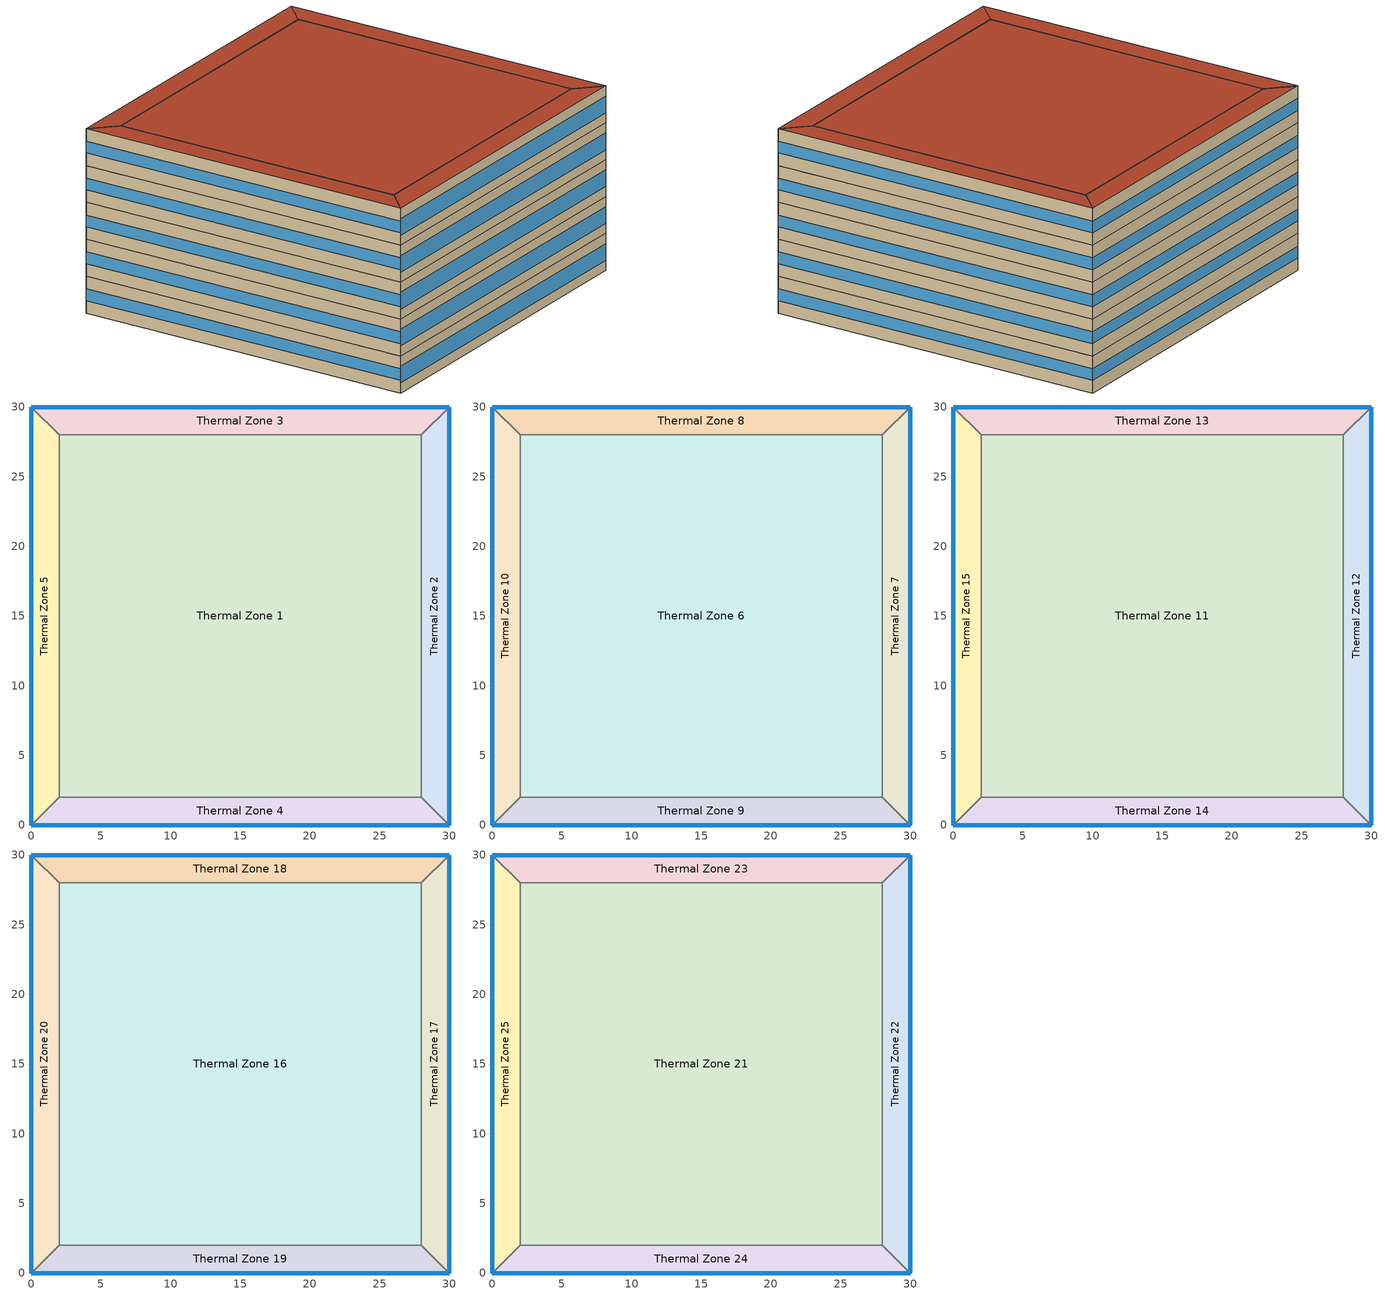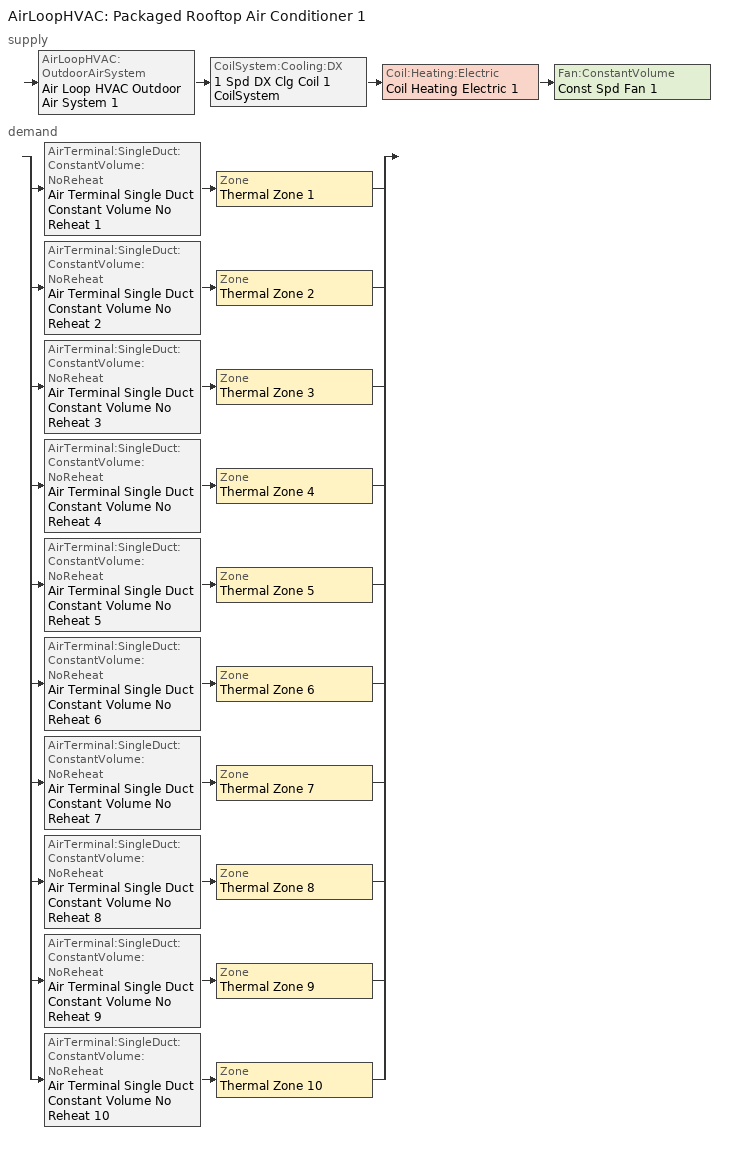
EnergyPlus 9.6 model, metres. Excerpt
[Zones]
Thermal Zone 1
 floor ground (ExtSlabCarpet): 2,2 2,28 28,28 28,2 z0
 wall to Thermal Zone 5 (Interior Wall): 2,28 2,2 z0:3.2
 wall to Thermal Zone 3 (Interior Wall): 28,28 2,28 z0:3.2
 wall to Thermal Zone 2 (Interior Wall): 28,2 28,28 z0:3.2
 wall to Thermal Zone 4 (Interior Wall): 2,2 28,2 z0:3.2
Thermal Zone 2
 floor ground (ExtSlabCarpet): 28,2 28,28 30,30 30,0 z0
 wall outside (Ext Wall): 30,0 30,30 z0:3.2
 wall to Thermal Zone 4 (Interior Wall): 28,2 30,0 z0:3.2
 wall to Thermal Zone 3 (Interior Wall): 30,30 28,28 z0:3.2
 window (Ext Window): 30,0.01 30,29.99 z1.09:2.11
Thermal Zone 3
 floor ground (ExtSlabCarpet): 2,28 0,30 30,30 28,28 z0
 wall outside (Ext Wall): 30,30 0,30 z0:3.2
 wall to Thermal Zone 5 (Interior Wall): 0,30 2,28 z0:3.2
 window (Ext Window): 29.99,30 0.01,30 z1.09:2.11
Thermal Zone 4
 floor ground (ExtSlabCarpet): 28,2 30,0 0,0 2,2 z0
 wall outside (Ext Wall): 0,0 30,0 z0:3.2
 wall to Thermal Zone 5 (Interior Wall): 2,2 0,0 z0:3.2
 window (Ext Window): 0.01,0 29.99,0 z0.88:2.32
Thermal Zone 5
 floor ground (ExtSlabCarpet): 0,30 2,28 2,2 0,0 z0
 wall outside (Ext Wall): 0,30 0,0 z0:3.2
 window (Ext Window): 0,29.99 0,0.01 z1.09:2.11
Thermal Zone 6
 floor to Thermal Zone 1 (Interior Floor): 2,2 2,28 28,28 28,2 z3.2
 wall to Thermal Zone 10 (Interior Wall): 2,28 2,2 z3.2:6.4
 wall to Thermal Zone 8 (Interior Wall): 28,28 2,28 z3.2:6.4
 wall to Thermal Zone 7 (Interior Wall): 28,2 28,28 z3.2:6.4
 wall to Thermal Zone 9 (Interior Wall): 2,2 28,2 z3.2:6.4
Thermal Zone 7
 floor to Thermal Zone 2 (Interior Floor): 28,2 28,28 30,30 30,0 z3.2
 wall outside (Ext Wall): 30,0 30,30 z3.2:6.4
 wall to Thermal Zone 9 (Interior Wall): 28,2 30,0 z3.2:6.4
 wall to Thermal Zone 8 (Interior Wall): 30,30 28,28 z3.2:6.4
 window (Ext Window): 30,0.01 30,29.99 z4.29:5.31
Thermal Zone 8
 floor to Thermal Zone 3 (Interior Floor): 2,28 0,30 30,30 28,28 z3.2
 wall outside (Ext Wall): 30,30 0,30 z3.2:6.4
 wall to Thermal Zone 10 (Interior Wall): 0,30 2,28 z3.2:6.4
 window (Ext Window): 29.99,30 0.01,30 z4.29:5.31
Thermal Zone 9
 floor to Thermal Zone 4 (Interior Floor): 28,2 30,0 0,0 2,2 z3.2
 wall outside (Ext Wall): 0,0 30,0 z3.2:6.4
 wall to Thermal Zone 10 (Interior Wall): 2,2 0,0 z3.2:6.4
 window (Ext Window): 0.01,0 29.99,0 z4.08:5.52
Thermal Zone 10
 floor to Thermal Zone 5 (Interior Floor): 0,30 2,28 2,2 0,0 z3.2
 wall outside (Ext Wall): 0,30 0,0 z3.2:6.4
 window (Ext Window): 0,29.99 0,0.01 z4.29:5.31
Thermal Zone 11
 floor to Thermal Zone 6 (Interior Floor): 2,2 2,28 28,28 28,2 z6.4
 wall to Thermal Zone 15 (Interior Wall): 2,28 2,2 z6.4:9.6
 wall to Thermal Zone 13 (Interior Wall): 28,28 2,28 z6.4:9.6
 wall to Thermal Zone 12 (Interior Wall): 28,2 28,28 z6.4:9.6
 wall to Thermal Zone 14 (Interior Wall): 2,2 28,2 z6.4:9.6
Thermal Zone 12
 floor to Thermal Zone 7 (Interior Floor): 28,2 28,28 30,30 30,0 z6.4
 wall outside (Ext Wall): 30,0 30,30 z6.4:9.6
 wall to Thermal Zone 14 (Interior Wall): 28,2 30,0 z6.4:9.6
 wall to Thermal Zone 13 (Interior Wall): 30,30 28,28 z6.4:9.6
 window (Ext Window): 30,0.01 30,29.99 z7.49:8.51
Thermal Zone 13
 floor to Thermal Zone 8 (Interior Floor): 2,28 0,30 30,30 28,28 z6.4
 wall outside (Ext Wall): 30,30 0,30 z6.4:9.6
 wall to Thermal Zone 15 (Interior Wall): 0,30 2,28 z6.4:9.6
 window (Ext Window): 29.99,30 0.01,30 z7.49:8.51
Thermal Zone 14
 floor to Thermal Zone 9 (Interior Floor): 28,2 30,0 0,0 2,2 z6.4
 wall outside (Ext Wall): 0,0 30,0 z6.4:9.6
 wall to Thermal Zone 15 (Interior Wall): 2,2 0,0 z6.4:9.6
 window (Ext Window): 0.01,0 29.99,0 z7.28:8.72
Thermal Zone 15
 floor to Thermal Zone 10 (Interior Floor): 0,30 2,28 2,2 0,0 z6.4
 wall outside (Ext Wall): 0,30 0,0 z6.4:9.6
 window (Ext Window): 0,29.99 0,0.01 z7.49:8.51
Thermal Zone 16
 floor to Thermal Zone 11 (Interior Floor): 2,2 2,28 28,28 28,2 z9.6
 wall to Thermal Zone 20 (Interior Wall): 2,28 2,2 z9.6:12.8
 wall to Thermal Zone 18 (Interior Wall): 28,28 2,28 z9.6:12.8
 wall to Thermal Zone 17 (Interior Wall): 28,2 28,28 z9.6:12.8
 wall to Thermal Zone 19 (Interior Wall): 2,2 28,2 z9.6:12.8
Thermal Zone 17
 floor to Thermal Zone 12 (Interior Floor): 28,2 28,28 30,30 30,0 z9.6
 wall outside (Ext Wall): 30,0 30,30 z9.6:12.8
 wall to Thermal Zone 19 (Interior Wall): 28,2 30,0 z9.6:12.8
 wall to Thermal Zone 18 (Interior Wall): 30,30 28,28 z9.6:12.8
 window (Ext Window): 30,0.01 30,29.99 z10.69:11.71
Thermal Zone 18
 floor to Thermal Zone 13 (Interior Floor): 2,28 0,30 30,30 28,28 z9.6
 wall outside (Ext Wall): 30,30 0,30 z9.6:12.8
 wall to Thermal Zone 20 (Interior Wall): 0,30 2,28 z9.6:12.8
 window (Ext Window): 29.99,30 0.01,30 z10.69:11.71
Thermal Zone 19
 floor to Thermal Zone 14 (Interior Floor): 28,2 30,0 0,0 2,2 z9.6
 wall outside (Ext Wall): 0,0 30,0 z9.6:12.8
 wall to Thermal Zone 20 (Interior Wall): 2,2 0,0 z9.6:12.8
 window (Ext Window): 0.01,0 29.99,0 z10.48:11.92
Thermal Zone 20
 floor to Thermal Zone 15 (Interior Floor): 0,30 2,28 2,2 0,0 z9.6
 wall outside (Ext Wall): 0,30 0,0 z9.6:12.8
 window (Ext Window): 0,29.99 0,0.01 z10.69:11.71
Thermal Zone 21
 floor to Thermal Zone 16 (Interior Floor): 2,2 2,28 28,28 28,2 z12.8
 wall to Thermal Zone 25 (Interior Wall): 2,28 2,2 z12.8:16
 wall to Thermal Zone 23 (Interior Wall): 28,28 2,28 z12.8:16
 wall to Thermal Zone 22 (Interior Wall): 28,2 28,28 z12.8:16
 wall to Thermal Zone 24 (Interior Wall): 2,2 28,2 z12.8:16
 roof outside (Ext Roof): 28,2 28,28 2,28 2,2 z16
Thermal Zone 22
 floor to Thermal Zone 17 (Interior Floor): 28,2 28,28 30,30 30,0 z12.8
 wall outside (Ext Wall): 30,0 30,30 z12.8:16
 wall to Thermal Zone 24 (Interior Wall): 28,2 30,0 z12.8:16
 wall to Thermal Zone 23 (Interior Wall): 30,30 28,28 z12.8:16
 window (Ext Window): 30,0.01 30,29.99 z13.89:14.91
 roof outside (Ext Roof): 30,0 30,30 28,28 28,2 z16
Thermal Zone 23
 floor to Thermal Zone 18 (Interior Floor): 2,28 0,30 30,30 28,28 z12.8
 wall outside (Ext Wall): 30,30 0,30 z12.8:16
 wall to Thermal Zone 25 (Interior Wall): 0,30 2,28 z12.8:16
 window (Ext Window): 29.99,30 0.01,30 z13.89:14.91
 roof outside (Ext Roof): 28,28 30,30 0,30 2,28 z16
Thermal Zone 24
 floor to Thermal Zone 19 (Interior Floor): 28,2 30,0 0,0 2,2 z12.8
 wall outside (Ext Wall): 0,0 30,0 z12.8:16
 wall to Thermal Zone 25 (Interior Wall): 2,2 0,0 z12.8:16
 window (Ext Window): 0.01,0 29.99,0 z13.68:15.12
 roof outside (Ext Roof): 2,2 0,0 30,0 28,2 z16
Thermal Zone 25
 floor to Thermal Zone 20 (Interior Floor): 0,30 2,28 2,2 0,0 z12.8
 wall outside (Ext Wall): 0,30 0,0 z12.8:16
 window (Ext Window): 0,29.99 0,0.01 z13.89:14.91
 roof outside (Ext Roof): 0,0 2,2 2,28 0,30 z16
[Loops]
AirLoopHVAC 'Packaged Rooftop Air Conditioner 1'
 supply: AirLoopHVAC:OutdoorAirSystem 'Air Loop HVAC Outdoor Air System 1' > CoilSystem:Cooling:DX '1 Spd DX Clg Coil 1 CoilSystem' > Coil:Heating:Electric 'Coil Heating Electric 1' > Fan:ConstantVolume 'Const Spd Fan 1'
 demand: split
  | AirTerminal:SingleDuct:ConstantVolume:NoReheat 'Air Terminal Single Duct Constant Volume No Reheat 1' > Zone 'Thermal Zone 1'
  | AirTerminal:SingleDuct:ConstantVolume:NoReheat 'Air Terminal Single Duct Constant Volume No Reheat 2' > Zone 'Thermal Zone 2'
  | AirTerminal:SingleDuct:ConstantVolume:NoReheat 'Air Terminal Single Duct Constant Volume No Reheat 3' > Zone 'Thermal Zone 3'
  | AirTerminal:SingleDuct:ConstantVolume:NoReheat 'Air Terminal Single Duct Constant Volume No Reheat 4' > Zone 'Thermal Zone 4'
  | AirTerminal:SingleDuct:ConstantVolume:NoReheat 'Air Terminal Single Duct Constant Volume No Reheat 5' > Zone 'Thermal Zone 5'
  | AirTerminal:SingleDuct:ConstantVolume:NoReheat 'Air Terminal Single Duct Constant Volume No Reheat 6' > Zone 'Thermal Zone 6'
  | AirTerminal:SingleDuct:ConstantVolume:NoReheat 'Air Terminal Single Duct Constant Volume No Reheat 7' > Zone 'Thermal Zone 7'
  | AirTerminal:SingleDuct:ConstantVolume:NoReheat 'Air Terminal Single Duct Constant Volume No Reheat 8' > Zone 'Thermal Zone 8'
  | AirTerminal:SingleDuct:ConstantVolume:NoReheat 'Air Terminal Single Duct Constant Volume No Reheat 9' > Zone 'Thermal Zone 9'
  | AirTerminal:SingleDuct:ConstantVolume:NoReheat 'Air Terminal Single Duct Constant Volume No Reheat 10' > Zone 'Thermal Zone 10'
[Building]
Building 1: North Axis {deg}=-0
[Site:Location]
Washington Dc Dulles IntL Ar: Latitude {deg}=38.98; Longitude {deg}=-77.47; Time Zone {hr}=-5; Elevation {m}=82
[SizingPeriod:DesignDay] Day of Month=21; Dry-Bulb Temperature Range Modifier Type=DefaultMultipliers; Barometric Pressure {Pa}=86790; Rain Indicator=No; Snow Indicator=No; Daylight Saving Time Indicator=No; Begin Environment Reset Mode=FullResetAtBeginEnvironment
Name | Month | Day Type | Maximum Dry-Bulb Temperature {C} | Daily Dry-Bulb Temperature Range {deltaC} | Humidity Condition Type | Wetbulb or DewPoint at Maximum Dry-Bulb {C} | Wind Speed {m/s} | Wind Direction {deg} | Solar Model Indicator | ASHRAE Clear Sky Optical Depth for Beam Irradiance (taub) | ASHRAE Clear Sky Optical Depth for Diffuse Irradiance (taud) | Enthalpy at Maximum Dry-Bulb {J/kg} | Sky Clearness
SALT-LAKE-CITY-IAP Ann Clg .4% Condns DB=>MWB | 7 | SummerDesignDay | 36.5 | 14.4 | Wetbulb | 17.1 | 5 | 340 | ASHRAETau | 0.339 | 2.366
SALT-LAKE-CITY-IAP Ann Clg .4% Condns DP=>MDB | 7 | SummerDesignDay | 22.5 | 14.4 | Dewpoint | 15.6 | 5 | 340 | ASHRAETau | 0.339 | 2.366
SALT-LAKE-CITY-IAP Ann Clg .4% Condns Enth=>MDB | 7 | SummerDesignDay | 30.8 | 14.4 | Enthalpy |  | 5 | 340 | ASHRAETau | 0.339 | 2.366 | 59300
SALT-LAKE-CITY-IAP Ann Clg .4% Condns WB=>MDB | 7 | SummerDesignDay | 31.2 | 14.4 | Wetbulb | 19 | 5 | 340 | ASHRAETau | 0.339 | 2.366
SALT-LAKE-CITY-IAP Ann Htg 99.6% Condns DB | 1 | WinterDesignDay | -12.4 | 0 | Wetbulb | -12.4 | 2.6 | 140 | ASHRAEClearSky |  |  |  | 0
SALT-LAKE-CITY-IAP Ann Htg Wind 99.6% Condns WS=>MCDB | 1 | WinterDesignDay | 6.8 | 0 | Wetbulb | 6.8 | 12.4 | 140 | ASHRAEClearSky |  |  |  | 0
SALT-LAKE-CITY-IAP Ann Hum_n 99.6% Condns DP=>MCDB | 1 | WinterDesignDay | -10.7 | 0 | Dewpoint | -16.2 | 2.6 | 140 | ASHRAEClearSky |  |  |  | 0
[Material] Thermal Absorptance=0.9
Name | Roughness | Thickness m | Conductivity W/m-K | Density kg/m3 | Specific Heat J/kg-K | Solar Absorptance | Visible Absorptance
wall brick | Smooth | 0.2 | 0.7 | 1800 | 829 | 0.65 | 0.65
roof concrete | MediumRough | 0.15 | 0.5 | 2243 | 837 | 0.65 | 0.65
Wall Insulation [30]; Roof Insulation [38] | MediumRough | 0.1693 | 0.049 | 265 | 836.8 | 0.7 | 0.7
F16 Acoustic tile | MediumSmooth | 0.0191 | 0.06 | 368 | 590 | 0.3 | 0.3
M11 100mm lightweight concrete | MediumRough | 0.1016 | 0.53 | 1280 | 840 | 0.5 | 0.5
MAT-CC05 4 HW CONCRETE | Rough | 0.1016 | 1.311 | 2240 | 836.8 | 0.85 | 0.85
G01a 19mm gypsum board | MediumSmooth | 0.019 | 0.16 | 800 | 1090 | 0.4 | 0.4
[Material:AirGap]
Name | Thermal Resistance m2-K/W
F04 Wall air space resistance | 0.15
F05 Ceiling air space resistance | 0.18
[Material:NoMass]
CP02 CARPET PAD: Roughness=Smooth; Thermal Resistance m2-K/W=0.1; Thermal Absorptance=0.9; Solar Absorptance=0.8; Visible Absorptance=0.8
[WindowMaterial:SimpleGlazingSystem]
Window Material Simple Glazing System: U-Factor W/m2-K=2.8; Solar Heat Gain Coefficient=0.35
[Construction]
Ext Roof: roof concrete, Roof Insulation [38]
Ext Wall: wall brick, Wall Insulation [30]
Ext Window: Window Material Simple Glazing System
ExtSlabCarpet: MAT-CC05 4 HW CONCRETE, CP02 CARPET PAD
Interior Floor: F16 Acoustic tile, F05 Ceiling air space resistance, M11 100mm lightweight concrete
Interior Wall: G01a 19mm gypsum board, F04 Wall air space resistance, G01a 19mm gypsum board
[Zone]
Thermal Zone 1; Thermal Zone 2; Thermal Zone 3; Thermal Zone 4; Thermal Zone 5: 0, 0, 0, 0, , 1, , , , , , Yes
Thermal Zone 6; Thermal Zone 7; Thermal Zone 8; Thermal Zone 9; Thermal Zone 10: 0, 0, 0, 3.2, , 1, , , , , , Yes
Thermal Zone 11; Thermal Zone 12; Thermal Zone 13; Thermal Zone 14; Thermal Zone 15: 0, 0, 0, 6.4, , 1, , , , , , Yes
Thermal Zone 16; Thermal Zone 17; Thermal Zone 18; Thermal Zone 19; Thermal Zone 20: 0, 0, 0, 9.6, , 1, , , , , , Yes
Thermal Zone 21; Thermal Zone 22; Thermal Zone 23; Thermal Zone 24; Thermal Zone 25: 0, 0, 0, 12.8, , 1, , , , , , Yes
[Controller:MechanicalVentilation]
Controller Mechanical Ventilation 1: Availability Schedule=Always On Discrete; Demand Controlled Ventilation=No; System Outdoor Air Method=ZoneSum; Zone or ZoneList Name 1=Thermal Zone 1; Design Specification Outdoor Air Object Name 1=Ventilation 1; Zone or ZoneList Name 2=Thermal Zone 2; Design Specification Outdoor Air Object Name 2=Ventilation 2; Zone or ZoneList Name 3=Thermal Zone 3; Design Specification Outdoor Air Object Name 3=Ventilation 3; Zone or ZoneList Name 4=Thermal Zone 4; Design Specification Outdoor Air Object Name 4=Ventilation 4; Zone or ZoneList Name 5=Thermal Zone 5; Design Specification Outdoor Air Object Name 5=Ventilation 5; Zone or ZoneList Name 6=Thermal Zone 6; Design Specification Outdoor Air Object Name 6=Ventilation 6; Zone or ZoneList Name 7=Thermal Zone 7; Design Specification Outdoor Air Object Name 7=Ventilation 7; Zone or ZoneList Name 8=Thermal Zone 8; Design Specification Outdoor Air Object Name 8=Ventilation 8; Zone or ZoneList Name 9=Thermal Zone 9; Design Specification Outdoor Air Object Name 9=Ventilation 9; Zone or ZoneList Name 10=Thermal Zone 10; Design Specification Outdoor Air Object Name 10=Ventilation 10
[AirLoopHVAC]
Packaged Rooftop Air Conditioner 1: Design Supply Air Flow Rate m3/s=AutoSize; Design Return Air Flow Fraction of Supply Air Flow=1
[Sizing:System]
Packaged Rooftop Air Conditioner 1: Type of Load to Size On=Sensible; Design Outdoor Air Flow Rate m3/s=Autosize; Central Heating Maximum System Air Flow Ratio=0.3; Preheat Design Temperature C=7; Preheat Design Humidity Ratio kgWater/kgDryAir=0.008; Precool Design Temperature C=12.8; Precool Design Humidity Ratio kgWater/kgDryAir=0.008; Central Cooling Design Supply Air Temperature C=13.5; Central Heating Design Supply Air Temperature C=45; Type of Zone Sum to Use=NonCoincident; 100% Outdoor Air in Cooling=Yes; 100% Outdoor Air in Heating=Yes; Central Cooling Design Supply Air Humidity Ratio kgWater/kgDryAir=0.0085; Central Heating Design Supply Air Humidity Ratio kgWater/kgDryAir=0.008; Cooling Supply Air Flow Rate Method=DesignDay; Cooling Supply Air Flow Rate m3/s=0; Cooling Supply Air Flow Rate Per Floor Area m3/s-m2=0.00996765; Cooling Fraction of Autosized Cooling Supply Air Flow Rate=1; Cooling Supply Air Flow Rate Per Unit Cooling Capacity m3/s-W=3.94755e-05; Heating Supply Air Flow Rate Method=DesignDay; Heating Supply Air Flow Rate m3/s=0; Heating Supply Air Flow Rate Per Floor Area m3/s-m2=0.00996765; Heating Fraction of Autosized Heating Supply Air Flow Rate=1; Heating Fraction of Autosized Cooling Supply Air Flow Rate=1; Heating Supply Air Flow Rate Per Unit Heating Capacity m3/s-W=3.15882e-05; System Outdoor Air Method=ZoneSum; Zone Maximum Outdoor Air Fraction dimensionless=1; Cooling Design Capacity Method=CoolingDesignCapacity; Cooling Design Capacity W=Autosize; Cooling Design Capacity Per Floor Area W/m2=234.7; Fraction of Autosized Cooling Design Capacity=1; Heating Design Capacity Method=HeatingDesignCapacity; Heating Design Capacity W=Autosize; Heating Design Capacity Per Floor Area W/m2=157; Fraction of Autosized Heating Design Capacity=1; Central Cooling Capacity Control Method=OnOff; Occupant Diversity=Autosize
[AvailabilityManager:Scheduled] Schedule=Always On Discrete
Packaged Rooftop Air Conditioner 1 Availability Manager; Air Loop HVAC Outdoor Air System 1 Availability Manager
[Controller:OutdoorAir]
Controller Outdoor Air 1: Minimum Outdoor Air Flow Rate m3/s=0; Maximum Outdoor Air Flow Rate m3/s=Autosize; Economizer Control Type=NoEconomizer; Economizer Control Action Type=ModulateFlow; Economizer Maximum Limit Dry-Bulb Temperature C=28; Economizer Maximum Limit Enthalpy J/kg=64000; Economizer Minimum Limit Dry-Bulb Temperature C=-100; Lockout Type=NoLockout; Minimum Limit Type=FixedMinimum; Mechanical Ventilation Controller=Controller Mechanical Ventilation 1; High Humidity Control=No; Control High Indoor Humidity Based on Outdoor Humidity Ratio=Yes; Heat Recovery Bypass Control Type=BypassWhenWithinEconomizerLimits
[SetpointManager:MixedAir] Control Variable=Temperature
Name | Setpoint Node or NodeList
Node Air Deck Mixed 1 OS Default SPM | Node Air Deck Mixed 1
Node Air Deck Cooling 1 OS Default SPM | Node Air Deck Cooling 1
Node Air Deck Heating 1 OS Default SPM | Node Air Deck Heating 1
[CoilSystem:Cooling:DX]
1 Spd DX Clg Coil 1 CoilSystem: Availability Schedule=Always On Discrete hvac_library; Cooling Coil=1 Spd DX Clg Coil 1
[Coil:Cooling:DX:SingleSpeed]
1 Spd DX Clg Coil 1: Availability Schedule=Always On Discrete hvac_library; Gross Rated Total Cooling Capacity W=Autosize; Gross Rated Sensible Heat Ratio=Autosize; Gross Rated Cooling COP W/W=4.2; Rated Air Flow Rate m3/s=Autosize; Rated Evaporator Fan Power Per Volume Flow Rate W/(m3/s)=773.3; Total Cooling Capacity Function of Temperature Curve=OS:Curve:Biquadratic 1; Total Cooling Capacity Function of Flow Fraction Curve=OS:Curve:Quadratic 1; Energy Input Ratio Function of Temperature Curve=OS:Curve:Biquadratic 2; Energy Input Ratio Function of Flow Fraction Curve=OS:Curve:Quadratic 2; Part Load Fraction Correlation Curve=OS:Curve:Quadratic 3; Minimum Outdoor Dry-Bulb Temperature for Compressor Operation C=-25; Condenser Type=AirCooled; Evaporative Condenser Effectiveness=0; Evaporative Condenser Air Flow Rate m3/s=Autosize; Evaporative Condenser Pump Rated Power Consumption W=Autosize; Crankcase Heater Capacity W=0; Maximum Outdoor Dry-Bulb Temperature for Crankcase Heater Operation C=0; Basin Heater Capacity W/K=0; Basin Heater Setpoint Temperature C=10
[Coil:Heating:Electric]
Coil Heating Electric 1: Availability Schedule=Always On Discrete hvac_library; Efficiency=0.88; Nominal Capacity W=Autosize
[Fan:ConstantVolume]
Const Spd Fan 1: Availability Schedule=Always On Discrete; Fan Total Efficiency=0.72; Pressure Rise Pa=900; Maximum Flow Rate m3/s=Autosize; Motor Efficiency=0.9; Motor In Airstream Fraction=1
[SetpointManager:Scheduled]
Setpoint Manager Scheduled Air Duck 1: Control Variable=Temperature; Schedule=Deck_Temperature 1; Setpoint Node or NodeList=Node Air Deck Supply 1
[ZoneControl:Thermostat] Temperature Difference Between Cutout And Setpoint deltaC=0
Name | Zone or ZoneList | Control Type Schedule | Control 1
Thermal Zone 1 Thermostat | Thermal Zone 1 | Thermal Zone 1 Thermostat Schedule | Thermostat Setpoint Dual Setpoint 1
Thermal Zone 2 Thermostat | Thermal Zone 2 | Thermal Zone 2 Thermostat Schedule | Thermostat Setpoint Dual Setpoint 2
Thermal Zone 3 Thermostat | Thermal Zone 3 | Thermal Zone 3 Thermostat Schedule | Thermostat Setpoint Dual Setpoint 3
Thermal Zone 4 Thermostat | Thermal Zone 4 | Thermal Zone 4 Thermostat Schedule | Thermostat Setpoint Dual Setpoint 4
Thermal Zone 5 Thermostat | Thermal Zone 5 | Thermal Zone 5 Thermostat Schedule | Thermostat Setpoint Dual Setpoint 5
Thermal Zone 6 Thermostat | Thermal Zone 6 | Thermal Zone 6 Thermostat Schedule | Thermostat Setpoint Dual Setpoint 6
Thermal Zone 7 Thermostat | Thermal Zone 7 | Thermal Zone 7 Thermostat Schedule | Thermostat Setpoint Dual Setpoint 7
Thermal Zone 8 Thermostat | Thermal Zone 8 | Thermal Zone 8 Thermostat Schedule | Thermostat Setpoint Dual Setpoint 8
Thermal Zone 9 Thermostat | Thermal Zone 9 | Thermal Zone 9 Thermostat Schedule | Thermostat Setpoint Dual Setpoint 9
Thermal Zone 10 Thermostat | Thermal Zone 10 | Thermal Zone 10 Thermostat Schedule | Thermostat Setpoint Dual Setpoint 10
[ThermostatSetpoint:DualSetpoint]
Name | Heating Setpoint Temperature Schedule | Cooling Setpoint Temperature Schedule
Thermostat Setpoint Dual Setpoint 1 | HtgSetp 1 | ClgSetp 1
Thermostat Setpoint Dual Setpoint 2 | HtgSetp 2 | ClgSetp 2
Thermostat Setpoint Dual Setpoint 3 | HtgSetp 3 | ClgSetp 3
Thermostat Setpoint Dual Setpoint 4 | HtgSetp 4 | ClgSetp 4
Thermostat Setpoint Dual Setpoint 5 | HtgSetp 5 | ClgSetp 5
Thermostat Setpoint Dual Setpoint 6 | HtgSetp 6 | ClgSetp 6
Thermostat Setpoint Dual Setpoint 7 | HtgSetp 7 | ClgSetp 7
Thermostat Setpoint Dual Setpoint 8 | HtgSetp 8 | ClgSetp 8
Thermostat Setpoint Dual Setpoint 9 | HtgSetp 9 | ClgSetp 9
Thermostat Setpoint Dual Setpoint 10 | HtgSetp 10 | ClgSetp 10
[AirTerminal:SingleDuct:ConstantVolume:NoReheat] Availability Schedule=Always On Discrete; Maximum Air Flow Rate m3/s=AutoSize
Air Terminal Single Duct Constant Volume No Reheat 1; Air Terminal Single Duct Constant Volume No Reheat 2; Air Terminal Single Duct Constant Volume No Reheat 3; Air Terminal Single Duct Constant Volume No Reheat 4; Air Terminal Single Duct Constant Volume No Reheat 5; Air Terminal Single Duct Constant Volume No Reheat 6; Air Terminal Single Duct Constant Volume No Reheat 7; Air Terminal Single Duct Constant Volume No Reheat 8; Air Terminal Single Duct Constant Volume No Reheat 9; Air Terminal Single Duct Constant Volume No Reheat 10
[Zone equipment]
Thermal Zone 1: Air Terminal Single Duct Constant Volume No Reheat 1
Thermal Zone 2: Air Terminal Single Duct Constant Volume No Reheat 2
Thermal Zone 3: Air Terminal Single Duct Constant Volume No Reheat 3
Thermal Zone 4: Air Terminal Single Duct Constant Volume No Reheat 4
Thermal Zone 5: Air Terminal Single Duct Constant Volume No Reheat 5
Thermal Zone 6: Air Terminal Single Duct Constant Volume No Reheat 6
Thermal Zone 7: Air Terminal Single Duct Constant Volume No Reheat 7
Thermal Zone 8: Air Terminal Single Duct Constant Volume No Reheat 8
Thermal Zone 9: Air Terminal Single Duct Constant Volume No Reheat 9
Thermal Zone 10: Air Terminal Single Duct Constant Volume No Reheat 10
[Sizing:Zone] Zone Cooling Design Supply Air Temperature Input Method=SupplyAirTemperature; Zone Cooling Design Supply Air Temperature C=13.5; Zone Cooling Design Supply Air Temperature Difference deltaC=11.11; Zone Heating Design Supply Air Temperature Input Method=SupplyAirTemperature; Zone Heating Design Supply Air Temperature C=45; Zone Heating Design Supply Air Temperature Difference deltaC=11.11; Zone Cooling Design Supply Air Humidity Ratio kgWater/kgDryAir=0.0085; Zone Heating Design Supply Air Humidity Ratio kgWater/kgDryAir=0.008; Cooling Design Air Flow Method=DesignDay; Cooling Design Air Flow Rate m3/s=0; Cooling Minimum Air Flow per Zone Floor Area m3/s-m2=0.000762; Cooling Minimum Air Flow m3/s=0; Cooling Minimum Air Flow Fraction=0; Heating Design Air Flow Method=DesignDay; Heating Design Air Flow Rate m3/s=0; Heating Maximum Air Flow per Zone Floor Area m3/s-m2=0.002032; Heating Maximum Air Flow m3/s=0.141576; Heating Maximum Air Flow Fraction=0.3; Account for Dedicated Outdoor Air System=No
Name | Design Specification Outdoor Air Object
Thermal Zone 1 | Ventilation 1
Thermal Zone 2 | Ventilation 2
Thermal Zone 3 | Ventilation 3
Thermal Zone 4 | Ventilation 4
Thermal Zone 5 | Ventilation 5
Thermal Zone 6 | Ventilation 6
Thermal Zone 7 | Ventilation 7
Thermal Zone 8 | Ventilation 8
Thermal Zone 9 | Ventilation 9
Thermal Zone 10 | Ventilation 10
[DesignSpecification:OutdoorAir] Outdoor Air Method=Sum; Outdoor Air Flow per Person m3/s-person=0; Outdoor Air Flow per Zone Floor Area m3/s-m2=0; Outdoor Air Flow per Zone m3/s=0; Outdoor Air Flow Air Changes per Hour 1/hr=1.2
Ventilation 1; Ventilation 2; Ventilation 3; Ventilation 4; Ventilation 5; Ventilation 6; Ventilation 7; Ventilation 8; Ventilation 9; Ventilation 10
[Schedule:Day:Interval]
HtgSetp Summer Design Day 1; HtgSetp Summer Design Day 2; HtgSetp Summer Design Day 3; HtgSetp Summer Design Day 4; HtgSetp Summer Design Day 5; HtgSetp Summer Design Day 6; HtgSetp Summer Design Day 7; HtgSetp Summer Design Day 8; HtgSetp Summer Design Day 9; HtgSetp Summer Design Day 10: No, 24:00, 15.6
HtgSetp Winter Design Day 1; HtgSetp Winter Design Day 2; HtgSetp Winter Design Day 3; HtgSetp Winter Design Day 4; HtgSetp Winter Design Day 5; HtgSetp Winter Design Day 6; HtgSetp Winter Design Day 7; HtgSetp Winter Design Day 8; HtgSetp Winter Design Day 9; HtgSetp Winter Design Day 10: No, 24:00, 21
ClgSetp Summer Design Day 1; ClgSetp Summer Design Day 2; ClgSetp Summer Design Day 3; ClgSetp Summer Design Day 4; ClgSetp Summer Design Day 5; ClgSetp Summer Design Day 6; ClgSetp Summer Design Day 7; ClgSetp Summer Design Day 8; ClgSetp Summer Design Day 9; ClgSetp Summer Design Day 10: No, 06:00, 26.7, 22:00, 24, 24:00, 26.7
ClgSetp Winter Design Day 1; ClgSetp Winter Design Day 2; ClgSetp Winter Design Day 3; ClgSetp Winter Design Day 4; ClgSetp Winter Design Day 5; ClgSetp Winter Design Day 6; ClgSetp Winter Design Day 7; ClgSetp Winter Design Day 8; ClgSetp Winter Design Day 9; ClgSetp Winter Design Day 10: No, 24:00, 26.7
ClgSetp Default Schedule 1; ClgSetp Default Schedule 2; ClgSetp Default Schedule 3; ClgSetp Default Schedule 4; ClgSetp Default Schedule 5; ClgSetp Default Schedule 6; ClgSetp Default Schedule 7; ClgSetp Default Schedule 8; ClgSetp Default Schedule 9; ClgSetp Default Schedule 10: Temperature 37, No, 01:00, 24, 02:00, 24, 03:00, 24, 04:00, 24, 05:00, 24, 06:00, 24, 07:00, 24, 08:00, 24, 09:00, 24, 10:00, 24, 11:00, 24, 12:00, 24, 13:00, 24, 14:00, 24, 15:00, 24, 16:00, 24, 17:00, 24, 18:00, 24, 19:00, 24, 20:00, 24, 21:00, 24, 22:00, 24, 23:00, 24, 24:00, 24
HtgSetp Default Schedule 1; HtgSetp Default Schedule 2; HtgSetp Default Schedule 3; HtgSetp Default Schedule 4; HtgSetp Default Schedule 5; HtgSetp Default Schedule 6; HtgSetp Default Schedule 7; HtgSetp Default Schedule 8; HtgSetp Default Schedule 9; HtgSetp Default Schedule 10: Temperature 36, No, 01:00, 20, 02:00, 20, 03:00, 20, 04:00, 20, 05:00, 20, 06:00, 20, 07:00, 20, 08:00, 20, 09:00, 20, 10:00, 20, 11:00, 20, 12:00, 20, 13:00, 20, 14:00, 20, 15:00, 20, 16:00, 20, 17:00, 20, 18:00, 20, 19:00, 20, 20:00, 20, 21:00, 20, 22:00, 20, 23:00, 20, 24:00, 20
Deck_Temperature_Default 1; Deck_Temperature_Summer_Design_Day 1; Deck_Temperature_Winter_Design_Day 1: No, 24:00, 13.5
[Schedule:Week:Daily]
HtgSetp 1 Week Rule - Jan1-Dec31: HtgSetp Default Schedule 1, HtgSetp Default Schedule 1, HtgSetp Default Schedule 1, HtgSetp Default Schedule 1, HtgSetp Default Schedule 1, HtgSetp Default Schedule 1, HtgSetp Default Schedule 1, HtgSetp Default Schedule 1, HtgSetp Summer Design Day 1, HtgSetp Winter Design Day 1, HtgSetp Default Schedule 1, HtgSetp Default Schedule 1
ClgSetp 1 Week Rule - Jan1-Dec31: ClgSetp Default Schedule 1, ClgSetp Default Schedule 1, ClgSetp Default Schedule 1, ClgSetp Default Schedule 1, ClgSetp Default Schedule 1, ClgSetp Default Schedule 1, ClgSetp Default Schedule 1, ClgSetp Default Schedule 1, ClgSetp Summer Design Day 1, ClgSetp Winter Design Day 1, ClgSetp Default Schedule 1, ClgSetp Default Schedule 1
HtgSetp 2 Week Rule - Jan1-Dec31: HtgSetp Default Schedule 2, HtgSetp Default Schedule 2, HtgSetp Default Schedule 2, HtgSetp Default Schedule 2, HtgSetp Default Schedule 2, HtgSetp Default Schedule 2, HtgSetp Default Schedule 2, HtgSetp Default Schedule 2, HtgSetp Summer Design Day 2, HtgSetp Winter Design Day 2, HtgSetp Default Schedule 2, HtgSetp Default Schedule 2
ClgSetp 2 Week Rule - Jan1-Dec31: ClgSetp Default Schedule 2, ClgSetp Default Schedule 2, ClgSetp Default Schedule 2, ClgSetp Default Schedule 2, ClgSetp Default Schedule 2, ClgSetp Default Schedule 2, ClgSetp Default Schedule 2, ClgSetp Default Schedule 2, ClgSetp Summer Design Day 2, ClgSetp Winter Design Day 2, ClgSetp Default Schedule 2, ClgSetp Default Schedule 2
HtgSetp 3 Week Rule - Jan1-Dec31: HtgSetp Default Schedule 3, HtgSetp Default Schedule 3, HtgSetp Default Schedule 3, HtgSetp Default Schedule 3, HtgSetp Default Schedule 3, HtgSetp Default Schedule 3, HtgSetp Default Schedule 3, HtgSetp Default Schedule 3, HtgSetp Summer Design Day 3, HtgSetp Winter Design Day 3, HtgSetp Default Schedule 3, HtgSetp Default Schedule 3
ClgSetp 3 Week Rule - Jan1-Dec31: ClgSetp Default Schedule 3, ClgSetp Default Schedule 3, ClgSetp Default Schedule 3, ClgSetp Default Schedule 3, ClgSetp Default Schedule 3, ClgSetp Default Schedule 3, ClgSetp Default Schedule 3, ClgSetp Default Schedule 3, ClgSetp Summer Design Day 3, ClgSetp Winter Design Day 3, ClgSetp Default Schedule 3, ClgSetp Default Schedule 3
HtgSetp 4 Week Rule - Jan1-Dec31: HtgSetp Default Schedule 4, HtgSetp Default Schedule 4, HtgSetp Default Schedule 4, HtgSetp Default Schedule 4, HtgSetp Default Schedule 4, HtgSetp Default Schedule 4, HtgSetp Default Schedule 4, HtgSetp Default Schedule 4, HtgSetp Summer Design Day 4, HtgSetp Winter Design Day 4, HtgSetp Default Schedule 4, HtgSetp Default Schedule 4
ClgSetp 4 Week Rule - Jan1-Dec31: ClgSetp Default Schedule 4, ClgSetp Default Schedule 4, ClgSetp Default Schedule 4, ClgSetp Default Schedule 4, ClgSetp Default Schedule 4, ClgSetp Default Schedule 4, ClgSetp Default Schedule 4, ClgSetp Default Schedule 4, ClgSetp Summer Design Day 4, ClgSetp Winter Design Day 4, ClgSetp Default Schedule 4, ClgSetp Default Schedule 4
HtgSetp 5 Week Rule - Jan1-Dec31: HtgSetp Default Schedule 5, HtgSetp Default Schedule 5, HtgSetp Default Schedule 5, HtgSetp Default Schedule 5, HtgSetp Default Schedule 5, HtgSetp Default Schedule 5, HtgSetp Default Schedule 5, HtgSetp Default Schedule 5, HtgSetp Summer Design Day 5, HtgSetp Winter Design Day 5, HtgSetp Default Schedule 5, HtgSetp Default Schedule 5
ClgSetp 5 Week Rule - Jan1-Dec31: ClgSetp Default Schedule 5, ClgSetp Default Schedule 5, ClgSetp Default Schedule 5, ClgSetp Default Schedule 5, ClgSetp Default Schedule 5, ClgSetp Default Schedule 5, ClgSetp Default Schedule 5, ClgSetp Default Schedule 5, ClgSetp Summer Design Day 5, ClgSetp Winter Design Day 5, ClgSetp Default Schedule 5, ClgSetp Default Schedule 5
HtgSetp 6 Week Rule - Jan1-Dec31: HtgSetp Default Schedule 6, HtgSetp Default Schedule 6, HtgSetp Default Schedule 6, HtgSetp Default Schedule 6, HtgSetp Default Schedule 6, HtgSetp Default Schedule 6, HtgSetp Default Schedule 6, HtgSetp Default Schedule 6, HtgSetp Summer Design Day 6, HtgSetp Winter Design Day 6, HtgSetp Default Schedule 6, HtgSetp Default Schedule 6
ClgSetp 6 Week Rule - Jan1-Dec31: ClgSetp Default Schedule 6, ClgSetp Default Schedule 6, ClgSetp Default Schedule 6, ClgSetp Default Schedule 6, ClgSetp Default Schedule 6, ClgSetp Default Schedule 6, ClgSetp Default Schedule 6, ClgSetp Default Schedule 6, ClgSetp Summer Design Day 6, ClgSetp Winter Design Day 6, ClgSetp Default Schedule 6, ClgSetp Default Schedule 6
HtgSetp 7 Week Rule - Jan1-Dec31: HtgSetp Default Schedule 7, HtgSetp Default Schedule 7, HtgSetp Default Schedule 7, HtgSetp Default Schedule 7, HtgSetp Default Schedule 7, HtgSetp Default Schedule 7, HtgSetp Default Schedule 7, HtgSetp Default Schedule 7, HtgSetp Summer Design Day 7, HtgSetp Winter Design Day 7, HtgSetp Default Schedule 7, HtgSetp Default Schedule 7
ClgSetp 7 Week Rule - Jan1-Dec31: ClgSetp Default Schedule 7, ClgSetp Default Schedule 7, ClgSetp Default Schedule 7, ClgSetp Default Schedule 7, ClgSetp Default Schedule 7, ClgSetp Default Schedule 7, ClgSetp Default Schedule 7, ClgSetp Default Schedule 7, ClgSetp Summer Design Day 7, ClgSetp Winter Design Day 7, ClgSetp Default Schedule 7, ClgSetp Default Schedule 7
HtgSetp 8 Week Rule - Jan1-Dec31: HtgSetp Default Schedule 8, HtgSetp Default Schedule 8, HtgSetp Default Schedule 8, HtgSetp Default Schedule 8, HtgSetp Default Schedule 8, HtgSetp Default Schedule 8, HtgSetp Default Schedule 8, HtgSetp Default Schedule 8, HtgSetp Summer Design Day 8, HtgSetp Winter Design Day 8, HtgSetp Default Schedule 8, HtgSetp Default Schedule 8
ClgSetp 8 Week Rule - Jan1-Dec31: ClgSetp Default Schedule 8, ClgSetp Default Schedule 8, ClgSetp Default Schedule 8, ClgSetp Default Schedule 8, ClgSetp Default Schedule 8, ClgSetp Default Schedule 8, ClgSetp Default Schedule 8, ClgSetp Default Schedule 8, ClgSetp Summer Design Day 8, ClgSetp Winter Design Day 8, ClgSetp Default Schedule 8, ClgSetp Default Schedule 8
HtgSetp 9 Week Rule - Jan1-Dec31: HtgSetp Default Schedule 9, HtgSetp Default Schedule 9, HtgSetp Default Schedule 9, HtgSetp Default Schedule 9, HtgSetp Default Schedule 9, HtgSetp Default Schedule 9, HtgSetp Default Schedule 9, HtgSetp Default Schedule 9, HtgSetp Summer Design Day 9, HtgSetp Winter Design Day 9, HtgSetp Default Schedule 9, HtgSetp Default Schedule 9
ClgSetp 9 Week Rule - Jan1-Dec31: ClgSetp Default Schedule 9, ClgSetp Default Schedule 9, ClgSetp Default Schedule 9, ClgSetp Default Schedule 9, ClgSetp Default Schedule 9, ClgSetp Default Schedule 9, ClgSetp Default Schedule 9, ClgSetp Default Schedule 9, ClgSetp Summer Design Day 9, ClgSetp Winter Design Day 9, ClgSetp Default Schedule 9, ClgSetp Default Schedule 9
HtgSetp 10 Week Rule - Jan1-Dec31: HtgSetp Default Schedule 10, HtgSetp Default Schedule 10, HtgSetp Default Schedule 10, HtgSetp Default Schedule 10, HtgSetp Default Schedule 10, HtgSetp Default Schedule 10, HtgSetp Default Schedule 10, HtgSetp Default Schedule 10, HtgSetp Summer Design Day 10, HtgSetp Winter Design Day 10, HtgSetp Default Schedule 10, HtgSetp Default Schedule 10
ClgSetp 10 Week Rule - Jan1-Dec31: ClgSetp Default Schedule 10, ClgSetp Default Schedule 10, ClgSetp Default Schedule 10, ClgSetp Default Schedule 10, ClgSetp Default Schedule 10, ClgSetp Default Schedule 10, ClgSetp Default Schedule 10, ClgSetp Default Schedule 10, ClgSetp Summer Design Day 10, ClgSetp Winter Design Day 10, ClgSetp Default Schedule 10, ClgSetp Default Schedule 10
Deck_Temperature 1 Week Rule - Jan1-Dec31: Deck_Temperature_Default 1, Deck_Temperature_Default 1, Deck_Temperature_Default 1, Deck_Temperature_Default 1, Deck_Temperature_Default 1, Deck_Temperature_Default 1, Deck_Temperature_Default 1, Deck_Temperature_Default 1, Deck_Temperature_Summer_Design_Day 1, Deck_Temperature_Winter_Design_Day 1, Deck_Temperature_Default 1, Deck_Temperature_Default 1
[Schedule:Year]
HtgSetp 1: HtgSetp 1 Week Rule - Jan1-Dec31, 1, 1, 12, 31
ClgSetp 1: ClgSetp 1 Week Rule - Jan1-Dec31, 1, 1, 12, 31
HtgSetp 2: HtgSetp 2 Week Rule - Jan1-Dec31, 1, 1, 12, 31
ClgSetp 2: ClgSetp 2 Week Rule - Jan1-Dec31, 1, 1, 12, 31
HtgSetp 3: HtgSetp 3 Week Rule - Jan1-Dec31, 1, 1, 12, 31
ClgSetp 3: ClgSetp 3 Week Rule - Jan1-Dec31, 1, 1, 12, 31
HtgSetp 4: HtgSetp 4 Week Rule - Jan1-Dec31, 1, 1, 12, 31
ClgSetp 4: ClgSetp 4 Week Rule - Jan1-Dec31, 1, 1, 12, 31
HtgSetp 5: HtgSetp 5 Week Rule - Jan1-Dec31, 1, 1, 12, 31
ClgSetp 5: ClgSetp 5 Week Rule - Jan1-Dec31, 1, 1, 12, 31
HtgSetp 6: HtgSetp 6 Week Rule - Jan1-Dec31, 1, 1, 12, 31
ClgSetp 6: ClgSetp 6 Week Rule - Jan1-Dec31, 1, 1, 12, 31
HtgSetp 7: HtgSetp 7 Week Rule - Jan1-Dec31, 1, 1, 12, 31
ClgSetp 7: ClgSetp 7 Week Rule - Jan1-Dec31, 1, 1, 12, 31
HtgSetp 8: HtgSetp 8 Week Rule - Jan1-Dec31, 1, 1, 12, 31
ClgSetp 8: ClgSetp 8 Week Rule - Jan1-Dec31, 1, 1, 12, 31
HtgSetp 9: HtgSetp 9 Week Rule - Jan1-Dec31, 1, 1, 12, 31
ClgSetp 9: ClgSetp 9 Week Rule - Jan1-Dec31, 1, 1, 12, 31
HtgSetp 10: HtgSetp 10 Week Rule - Jan1-Dec31, 1, 1, 12, 31
ClgSetp 10: ClgSetp 10 Week Rule - Jan1-Dec31, 1, 1, 12, 31
Deck_Temperature 1: Deck_Temperature 1 Week Rule - Jan1-Dec31, 1, 1, 12, 31
[Schedule:Compact]
Thermal Zone 1 Thermostat Schedule; Thermal Zone 2 Thermostat Schedule; Thermal Zone 3 Thermostat Schedule; Thermal Zone 4 Thermostat Schedule; Thermal Zone 5 Thermostat Schedule; Thermal Zone 6 Thermostat Schedule; Thermal Zone 7 Thermostat Schedule; Thermal Zone 8 Thermostat Schedule; Thermal Zone 9 Thermostat Schedule; Thermal Zone 10 Thermostat Schedule: Through: 12/31, For: AllDays, Until: 24:00, 4
[Curve:Biquadratic] Minimum Value of x=17; Maximum Value of x=22; Minimum Value of y=13; Maximum Value of y=46
Name | Coefficient1 Constant | Coefficient2 x | Coefficient3 x**2 | Coefficient4 y | Coefficient5 y**2 | Coefficient6 x*y
OS:Curve:Biquadratic 1 | 0.42415 | 0.04426 | -0.00042 | 0.00333 | -8e-05 | -0.00021
OS:Curve:Biquadratic 2 | 1.23649 | -0.02431 | 0.00057 | -0.01434 | 0.00063 | -0.00038
[Curve:Quadratic]
Name | Coefficient1 Constant | Coefficient2 x | Coefficient3 x**2 | Minimum Value of x | Maximum Value of x
OS:Curve:Quadratic 1 | 0.77136 | 0.34053 | -0.11088 | 0.75918 | 1.13877
OS:Curve:Quadratic 2 | 1.2055 | -0.32953 | 0.12308 | 0.75918 | 1.13877
OS:Curve:Quadratic 3 | 0.771 | 0.229 | 0 | 0 | 1
[Schedule:Constant]
Always On Discrete; Always On Discrete hvac_library: 1
